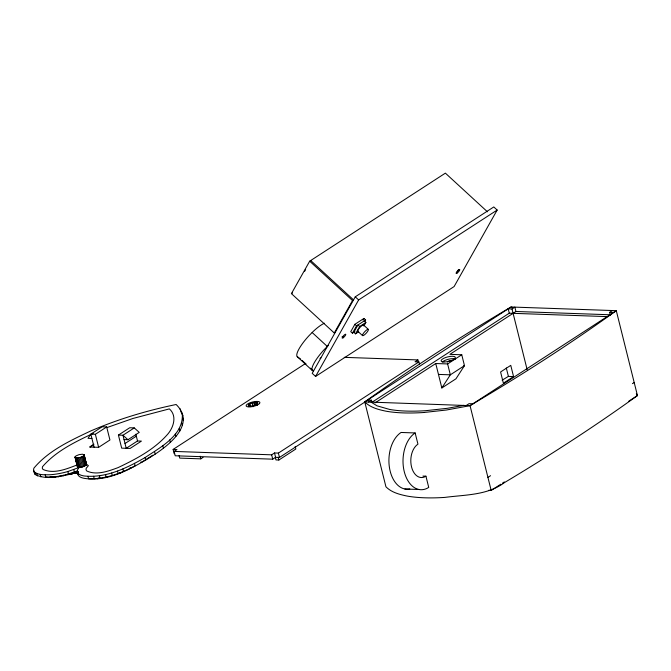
<?xml version="1.0" encoding="UTF-8"?>
<svg xmlns="http://www.w3.org/2000/svg" width="671" height="671" viewBox="0 0 671 671"><rect width="100%" height="100%" fill="white"/><g stroke="black" fill="none" stroke-linecap="round" stroke-linejoin="round"><path stroke-width="1.01" d="M75.035 457.245L75.974 455.911L79.035 454.653L82.432 454.208L84.169 454.837L86.542 464.777L82.55 466.974L79.153 467.419L77.417 466.798L75.035 457.245L76.779 457.874L80.168 457.429L83.229 456.171L84.169 454.837M77.417 466.798L75.043 456.85M68.601 474.481L77.064 472.652C63.628 475.37 48.304 480.964 35.177 474.565L33.55 470.321L33.844 468.215C48.455 450.669 70.078 440.73 90.333 431.143C117.878 419.199 146.781 410.61 176.146 404.496C198.465 426.412 162.65 450.065 145.733 460.004C127.356 470.782 106.664 481.719 84.596 478.406A29.776 9.352 -14 0 1 77.895 474.305L77.282 471.847L77.576 469.742L79.153 467.419L76.779 457.874M34.162 472.787L34.355 471.386M77.895 474.305L78.188 472.208M248.48 404.663L248.312 405.527C251.315 406.802 255.039 405.51 257.563 403.657L257.723 402.801L256.624 402.306L252.086 402.81L248.48 404.663L248.966 406.626M77.282 471.847A29.776 9.352 -14 0 0 83.976 475.949C105.909 478.373 126.66 468.115 145.121 457.547C160.461 447.247 184.332 434.883 182.227 413.219M63.108 475.907L63.275 475.261M106.84 477.433L107.008 476.787M335.282 332.33L334.267 332.984L291.424 293.621L309.683 261.187L445.376 173.143L487.448 211.801M304.617 271.336L305.632 269.541M334.267 332.984L352.518 300.549L353.542 299.887L310.698 260.524M355.261 296.825L312.208 373.336L315.58 376.431L454.108 286.559L497.161 210.048L493.781 206.953L355.261 296.825L358.633 299.929L497.161 210.048M315.58 376.431L358.633 299.929M364.689 321.635L365.611 320L363.925 318.448L354.875 324.319L350.748 331.667L352.434 333.21L354.9 331.617M352.434 333.21L356.561 325.871L365.611 320M363.003 320.084L363.925 318.448M359.664 326.5L357.978 324.949L353.843 332.296L355.529 333.848L359.664 326.5L365.88 322.466L364.194 320.914M364.043 325.729L365.88 322.466M456.372 273.441L458.419 269.792M461.757 354.766L447.624 363.934L435.747 363.523L441.837 387.964L450.333 374.821L464.466 365.653L461.757 354.766L449.88 354.355L515.94 311.487L610.425 314.783M328.387 345.397L324.219 349.599A22.923 5.636 -47.4 0 0 312.409 370.593L313.533 370.971L310.497 368.186M320.008 358.473L320.914 357.869M152.778 455.215L142.109 461.983L140.717 462.101M423.753 412.506A112.275 35.253 -14 0 1 386.018 411.189C378.444 409.62 370.367 407.616 364.764 401.895L470.044 405.653L616.28 310.673L637.45 395.571A1630.505 511.965 -14 0 1 504.441 482.608C487.44 495.383 465.12 494.712 444.915 497.396A112.275 35.253 -14 0 1 407.188 496.079C399.606 494.51 391.529 492.497 385.934 486.785L364.764 401.895A1630.555 511.981 -14 0 1 511.034 306.999L616.28 310.673A1630.505 511.965 -14 0 1 483.271 397.71L470.044 405.653L446.408 410.015L423.753 412.506M291.424 293.621L292.447 292.967M91.919 438.473L88.018 438.339L90.828 434.12L95.366 434.28L106.672 426.941L109.935 440L98.62 447.339L89.553 447.02L93.898 444.202M90.191 447.045L93.672 444.789M134.267 427.905L122.961 435.244L126.215 448.303L137.521 440.964L141.422 441.099L130.107 448.438L121.677 448.144L118.423 435.085L129.729 427.746L134.267 427.905L139.249 432.392L127.943 439.731L124.043 439.597M125.016 443.514L136.33 436.175M174.208 453.772L173.126 449.419L305.75 363.372M368.169 399.891L279.463 457.446L275.596 457.312L272.728 459.174L175.206 455.768L174.124 451.415L176.993 449.553L173.126 449.419M355.529 333.848L358.641 331.826M179.09 455.5L179.744 458.108L200.788 458.847L203.045 457.379M174.124 451.415L271.646 454.821L274.514 452.959L278.381 453.093L418.905 361.921L419.56 364.529M418.561 362.533L417.907 359.924L415.039 361.786L418.905 361.921M364.764 401.895L511.034 306.999L513.013 307.654M275.32 457.312L275.974 459.92L278.876 460.021L295.836 449.016L295.19 446.408M368.597 402.03L371.432 400.193L371.868 401.929M372.204 402.13L509.272 313.198L508.19 308.845L512.015 308.979L514.858 307.133L515.94 311.487M375.156 402.835L435.747 363.523M441.837 387.964L455.97 378.796L464.466 365.653L463.837 365.628M466.211 405.519L469.054 403.674L472.879 403.808M610.266 314.993L609.612 312.384L612.455 310.539M513.567 376.59L503.384 383.2L500.583 371.969L510.765 365.36L513.567 376.59L508.408 376.406L502.134 380.189M487.926 477.391L490.551 475.689M632.443 383.644L634.196 382.512M488.48 490.358L491.18 490.459L500.818 484.202M502.571 483.07L504.324 481.929M628.693 401.25L637.45 395.571L636.318 393.835M97.32 478.792L98.712 477.978M87.968 476.335L88.58 478.792C104.986 479.211 120.864 473.491 135.131 465.791L134.51 463.325M93.21 433.374C74.984 441.996 55.836 451.189 42.491 466.731L42.29 468.199L42.994 469.44C53.94 474.33 66.681 468.937 77.073 464.953M45.863 476.997L49.402 477.341L50.694 476.787M33.55 470.321L34.556 472.099C38.952 475.286 44.747 474.783 49.889 474.758A29.776 9.352 -14 0 0 67.897 471.52L79.153 467.419M77.081 470.983L68.517 473.978A29.776 9.352 -14 0 1 50.501 477.224L45.796 477.299L45.183 474.842M107.092 427.528L132.95 418.461L169.36 408.891C177.53 416.012 173.378 428.207 166.978 435.018C153.734 449.813 135.743 459.19 118.054 467.62C108.408 471.159 96.666 475.613 86.727 470.967L86.022 469.725L86.224 468.257L88.379 465.691L86.291 464.022L86.551 464.382M58.226 476.787L59.996 476.142M55.534 476.62L53.588 477.274L55.45 476.804M71.94 473.407L70.371 473.911L78.49 472.317L68.517 473.978L68.014 474.674L67.545 474.187M68.199 474.414L78.574 472.317L68.266 474.33M68.14 474.498L78.566 472.317M463.72 405.351L447.406 408.303L425.716 410.686A107.536 33.768 -14 0 1 389.583 409.427L377.077 405.854L371.071 402.122M49.402 477.341L53.051 476.754M73.701 473.005L78.541 472.267M78.381 472.51L68.517 473.978L67.897 471.52M130.065 467.586L131.935 467.528M78.364 472.166L74.397 472.074L73.785 469.608M609.612 312.384L613.445 312.518M509.272 313.198L607.582 316.628M344.248 357.349L417.907 359.924M438.457 374.41L450.333 374.821L447.624 363.934M367.607 400.059L371.432 400.193M415.148 432.954A29.558 18.922 -88 0 0 404.261 471.654A29.558 18.922 -88 0 0 428.727 487.406L425.934 476.192A17.379 11.13 -88 0 1 411.541 466.924A17.379 11.13 -88 0 1 417.949 444.168L415.148 432.954L401.057 432.459A29.558 18.922 -88 0 0 389.432 467.511A29.558 18.922 -88 0 0 409.822 488.958M106.672 426.941L102.143 426.781L90.828 434.12L94.091 447.18M118.423 435.085L122.961 435.244L127.943 439.731M422.915 476.083L425.934 476.192M404.881 489.008L418.981 489.495M119.346 472.77L120.906 472.862M324.445 323.221A22.923 5.636 -47.4 0 0 313.206 331.449L309.037 335.651A22.923 5.636 -47.4 0 0 297.228 356.645L300.633 359.119M309.683 261.187L352.518 300.549M363.607 325.041L368.329 329.377A4.252 1.048 -47.4 0 1 364.588 334.728A4.252 1.048 -47.4 0 1 363.372 333.378A4.252 1.048 -47.4 0 1 368.329 329.377M354.875 324.319L356.561 325.871M357.811 331.273L362.533 335.609M312.149 332.522L327.331 346.471M302.151 360.512L305.951 364.001M297.228 356.645L312.409 370.593M86.073 462.487L83.867 454.519M180.742 411.306L182.839 415.685M85.922 462.336L86.416 464.198M512.015 308.979L527.163 369.738M506.303 367.985L508.408 376.406M470.044 405.653L491.18 490.459M278.381 453.093L279.463 457.446M278.222 457.412L278.876 460.021M274.514 452.959L275.596 457.312M271.646 454.821L272.728 459.174M256.624 402.306L257.362 405.25M255.685 402.248L256.414 405.183M254.561 402.315L255.299 405.25M253.688 402.432L254.418 405.376M252.086 402.81L253.059 406.735M249.855 403.674L250.593 406.609M200.134 456.23L200.788 458.847M182.789 417.991L183.401 420.457M180.13 408.84L180.541 410.484M181.791 423.099L182.411 425.565M179.266 428.492L179.878 430.958M175.232 434.103L175.844 436.569M169.729 439.882L170.342 442.348M162.827 445.762L163.439 448.22M154.59 451.667L155.202 454.133M145.121 457.547L145.733 460.004M135.836 434.212L137.521 440.964M122.885 468.945L123.506 471.411M117.517 471.134L118.13 473.6M111.629 473.047L112.25 475.504M105.506 474.582L106.119 477.039M95.366 434.28L98.62 447.339M99.409 475.672L100.029 478.138M93.621 476.284L94.234 478.75M84.018 454.678L86.542 464.777M83.841 455.684L86.215 465.238M83.229 456.171L85.611 465.716M82.374 456.641L84.756 466.186M81.334 457.068L83.707 466.613M80.168 457.429L82.55 466.974M78.968 457.689L81.35 467.242M77.811 457.848L80.193 467.393M75.932 457.781L78.314 467.326M75.362 456.397L76.083 459.258M75.337 457.563L77.719 467.117M40.243 474.422L40.864 476.888M36.83 473.491L37.442 475.957M34.556 472.099L35.177 474.565M442.281 362.072A7.331 2.298 -14 0 1 448.907 359.144A7.331 2.298 -14 0 1 455.458 359.153M447.54 362.046A1.77 0.554 -14 0 1 449.167 360.99A1.77 0.554 -14 0 1 450.937 361.241M358.549 331.248A4.252 1.048 -47.4 0 1 360.008 327.373A4.252 1.048 -47.4 0 1 363.565 325.846M342.101 336.507A22.923 5.636 -47.4 0 1 343.611 337.018M259.375 403.64L258.461 404.361A7.087 2.223 -14 0 1 246.878 406.584A7.087 2.223 -14 0 1 252.774 401.937A7.087 2.223 -14 0 1 259.375 403.64M443.875 361.971A7.331 2.298 -14 0 0 455.315 357.878A7.331 2.298 -14 0 0 445.578 357.534A7.331 2.298 -14 0 0 443.875 361.971M343.183 337.756A2.6 0.637 -47.4 0 0 345.791 334.384A2.6 0.637 -47.4 0 0 342.948 336.406A2.6 0.637 -47.4 0 0 343.183 337.756M457.437 272.829A2.6 0.637 -47.4 0 0 459.719 269.566A2.6 0.637 -47.4 0 0 456.691 272.007A2.6 0.637 -47.4 0 0 457.437 272.829"/></g></svg>
